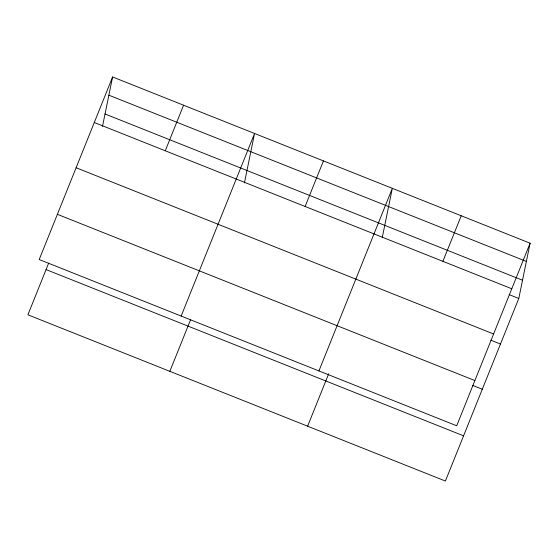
<?xml version="1.0" encoding="UTF-8"?>
<svg xmlns="http://www.w3.org/2000/svg" width="558" height="558" viewBox="0 0 558 558"><rect width="100%" height="100%" fill="white"/><g stroke="black" fill="none" stroke-linecap="round" stroke-linejoin="round"><path stroke-width="0.84" d="M102.484 126.415L112.604 76.955L530.1 243.197L518.794 298.467L445.396 481.045L27.9 314.803L48.658 263.16M244.432 182.94L254.553 133.481L181.155 316.058M382.209 237.799L392.323 188.339L318.932 370.917M112.604 76.955L39.206 259.533L456.702 425.782L530.1 243.197M165.266 150.779L183.575 105.218M169.848 371.321L190.606 319.685M305.121 206.467L323.438 160.906M307.625 426.186L328.704 373.741M442.899 261.332L461.215 215.772M108.873 95.195L526.368 261.437M105.03 113.985L522.525 280.228M94.288 122.516L511.784 288.765M509.182 294.638L518.794 298.467M76.111 167.735L493.607 333.977M490.866 340.199L500.477 344.028M57.383 214.321L474.879 380.563M472.689 385.418L482.3 389.247M46.077 269.584L463.572 435.833"/></g></svg>
